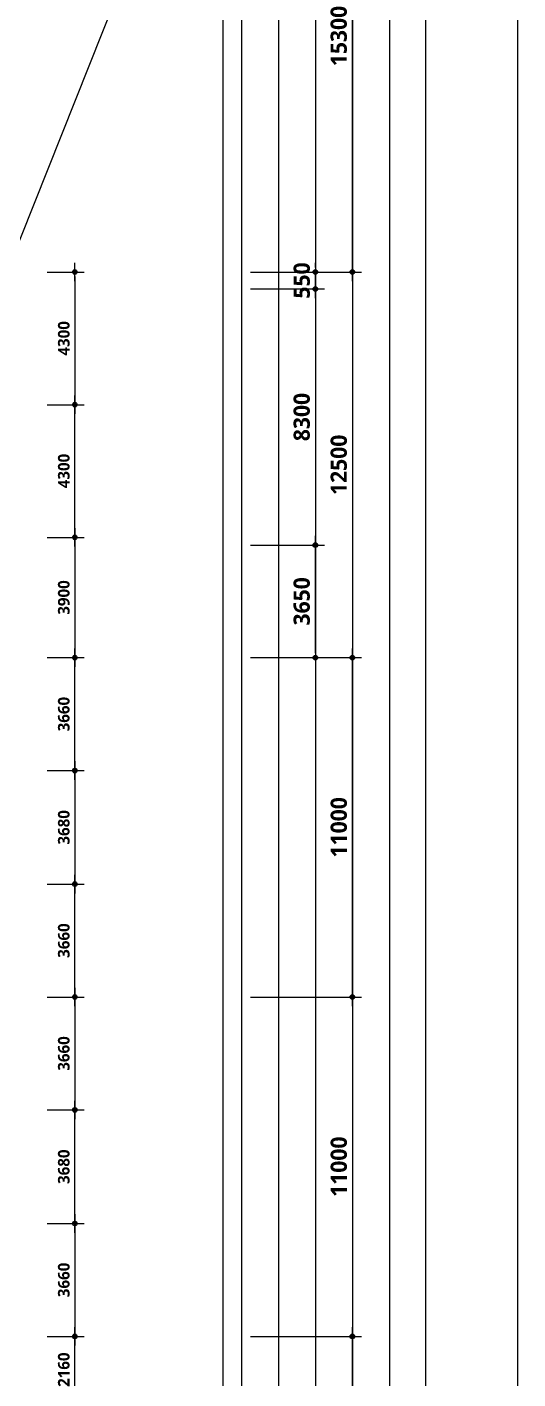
# Model space of a CAD drawing. Header units: millimetres. Extents: x -63924 to 190228206, y 0 to 456875599.
# Drawn here: x 162280 to 178200, y 174470 to 218291 of the extents above; entities that cross this region are included whole.
import ezdxf

# ---------------------------------------------------------------- set-up
doc = ezdxf.new("R2010")
doc.units = ezdxf.units.MM
doc.header["$LTSCALE"] = 150
doc.header["$MEASUREMENT"] = 0
doc.header["$PDSIZE"] = -10
doc.layers.get('0').update_dxf_attribs({"linetype": 'CONTINUOUS'})
doc.layers.get('Defpoints').update_dxf_attribs({"color": 153, "linetype": 'CONTINUOUS'})
doc.layers.add('A-ANNO-DIM', color=4, linetype='CONTINUOUS')
doc.layers.add('A-ST-AXIS-DIM', color=7, linetype='CONTINUOUS')
for name, color, linetype, plot in [('Defpoint', 161, 'CONTINUOUS', False), ('G(그리드1)', 185, 'CONTINUOUS', False), ('G(그리드2)', 235, 'CONTINUOUS', False)]:
    doc.layers.add(name, color=color, linetype=linetype, plot=plot)
doc.styles.add('SH_대대리576', font='')
doc.styles.get('SH_대대리576').set_extended_font_data('NanumGothic', bold=True)
doc.dimstyles.new('SHP 300', dxfattribs={"dimscale": 150, "dimtxt": 3.5, "dimasz": 1, "dimexe": 2, "dimexo": 2, "dimgap": 1, "dimtad": 1, "dimdec": 0, "dimzin": 0, "dimdsep": 46, "dimtxsty": 'SH_대대리576', "dimblk": 'DIMDOT', "dimcen": 0.09, "dimclrt": 3, "dimadec": 0, "dimazin": 1, "dimtfac": 1, "dimtdec": 0, "dimtix": 1, "dimtmove": 2, "dimatfit": 0, "dimldrblk": 'DIMDOT', "dimfxl": 1, "dimtolj": 1, "dimtzin": 0, "dimarcsym": 0})
doc.dimstyles.new('SHP300내부', dxfattribs={"dimscale": 150, "dimtxt": 2.5, "dimasz": 1, "dimexe": 2, "dimexo": 2, "dimgap": 1, "dimtad": 1, "dimdec": 0, "dimzin": 0, "dimdsep": 46, "dimtxsty": 'SH_대대리576', "dimblk": 'DIMDOT', "dimcen": 0.09, "dimclrd": 256, "dimclre": 256, "dimclrt": 3, "dimadec": 0, "dimazin": 1, "dimtfac": 1, "dimtdec": 0, "dimtix": 1, "dimtmove": 2, "dimatfit": 0, "dimldrblk": 'DIMDOT', "dimfxl": 1, "dimtolj": 1, "dimtzin": 0, "dimlwd": -1, "dimlwe": -1, "dimarcsym": 0})

# ---------------------------------------------------------------- blocks, each defined once
blk = doc.blocks.new('DIMDOT')
at = {"color": 0}
blk.add_line((-2, 0), (2, 0), dxfattribs=at)
for radius in [0.5, 0.25]:
    blk.add_circle((0, 0), radius, dxfattribs=at)
blk = doc.blocks.new('*D595')
at = {"layer": 'A-ANNO-DIM', "transparency": 16777216}
for p, q in [((162930, 186850), (164130, 186850)), ((163830, 186700), (163830, 183340)), ((162930, 183190), (164130, 183190))]:
    blk.add_line(p, q, dxfattribs=at)
at = {"layer": 'Defpoints', "color": 0, "transparency": 16777216}
for p in [(162630, 186850), (162630, 183190), (163830, 183190)]:
    blk.add_point(p, dxfattribs=at)
at = {"layer": 'A-ANNO-DIM', "linetype": 'ByBlock', "transparency": 16777216, "xscale": 150, "yscale": 150, "zscale": 150}
for p, rotation in [((163830, 186850), 90), ((163830, 183190), 270)]:
    blk.add_blockref('DIMDOT', p, dxfattribs=dict(at, rotation=rotation))
at = {"layer": 'A-ANNO-DIM', "color": 3, "transparency": 16777216, "insert": (163473, 185020), "char_height": 375, "attachment_point": 5, "rotation": 90, "style": 'SH_대대리576'}
blk.add_mtext('\\A1;3660', dxfattribs=at)
blk = doc.blocks.new('*D596')
at = {"layer": 'A-ANNO-DIM', "transparency": 16777216}
for p, q in [((162930, 183190), (164130, 183190)), ((163830, 179660), (163830, 183040)), ((162930, 179510), (164130, 179510))]:
    blk.add_line(p, q, dxfattribs=at)
at = {"layer": 'Defpoints', "color": 0, "transparency": 16777216}
for p in [(162630, 183190), (163830, 183190), (162630, 179510)]:
    blk.add_point(p, dxfattribs=at)
at = {"layer": 'A-ANNO-DIM', "linetype": 'ByBlock', "transparency": 16777216, "xscale": 150, "yscale": 150, "zscale": 150}
for p, rotation in [((163830, 183190), 90), ((163830, 179510), 270)]:
    blk.add_blockref('DIMDOT', p, dxfattribs=dict(at, rotation=rotation))
at = {"layer": 'A-ANNO-DIM', "color": 3, "transparency": 16777216, "insert": (163473, 181350), "char_height": 375, "attachment_point": 5, "rotation": 90, "style": 'SH_대대리576'}
blk.add_mtext('\\A1;3680', dxfattribs=at)
blk = doc.blocks.new('*D597')
at = {"layer": 'A-ANNO-DIM', "transparency": 16777216}
for p, q in [((162930, 179510), (164130, 179510)), ((163830, 179360), (163830, 176000)), ((162930, 175850), (164130, 175850))]:
    blk.add_line(p, q, dxfattribs=at)
at = {"layer": 'Defpoints', "color": 0, "transparency": 16777216}
for p in [(162630, 179510), (162630, 175850), (163830, 175850)]:
    blk.add_point(p, dxfattribs=at)
at = {"layer": 'A-ANNO-DIM', "linetype": 'ByBlock', "transparency": 16777216, "xscale": 150, "yscale": 150, "zscale": 150}
for p, rotation in [((163830, 179510), 90), ((163830, 175850), 270)]:
    blk.add_blockref('DIMDOT', p, dxfattribs=dict(at, rotation=rotation))
at = {"layer": 'A-ANNO-DIM', "color": 3, "transparency": 16777216, "insert": (163473, 177680), "char_height": 375, "attachment_point": 5, "rotation": 90, "style": 'SH_대대리576'}
blk.add_mtext('\\A1;3660', dxfattribs=at)
blk = doc.blocks.new('*D598')
at = {"layer": 'A-ANNO-DIM', "transparency": 16777216}
for p, q in [((162930, 190510), (164130, 190510)), ((163830, 187000), (163830, 190360)), ((162930, 186850), (164130, 186850))]:
    blk.add_line(p, q, dxfattribs=at)
at = {"layer": 'Defpoints', "color": 0, "transparency": 16777216}
for p in [(162630, 190510), (163830, 190510), (162630, 186850)]:
    blk.add_point(p, dxfattribs=at)
at = {"layer": 'A-ANNO-DIM', "linetype": 'ByBlock', "transparency": 16777216, "xscale": 150, "yscale": 150, "zscale": 150}
for p, rotation in [((163830, 190510), 90), ((163830, 186850), 270)]:
    blk.add_blockref('DIMDOT', p, dxfattribs=dict(at, rotation=rotation))
at = {"layer": 'A-ANNO-DIM', "color": 3, "transparency": 16777216, "insert": (163473, 188680), "char_height": 375, "attachment_point": 5, "rotation": 90, "style": 'SH_대대리576'}
blk.add_mtext('\\A1;3660', dxfattribs=at)
blk = doc.blocks.new('*D599')
at = {"layer": 'A-ANNO-DIM', "transparency": 16777216}
for p, q in [((162930, 194190), (164130, 194190)), ((163830, 194040), (163830, 190660)), ((162930, 190510), (164130, 190510))]:
    blk.add_line(p, q, dxfattribs=at)
at = {"layer": 'Defpoints', "color": 0, "transparency": 16777216}
for p in [(162630, 194190), (162630, 190510), (163830, 190510)]:
    blk.add_point(p, dxfattribs=at)
at = {"layer": 'A-ANNO-DIM', "linetype": 'ByBlock', "transparency": 16777216, "xscale": 150, "yscale": 150, "zscale": 150}
for p, rotation in [((163830, 194190), 90), ((163830, 190510), 270)]:
    blk.add_blockref('DIMDOT', p, dxfattribs=dict(at, rotation=rotation))
at = {"layer": 'A-ANNO-DIM', "color": 3, "transparency": 16777216, "insert": (163473, 192350), "char_height": 375, "attachment_point": 5, "rotation": 90, "style": 'SH_대대리576'}
blk.add_mtext('\\A1;3680', dxfattribs=at)
blk = doc.blocks.new('*D600')
at = {"layer": 'A-ANNO-DIM', "transparency": 16777216}
for p, q in [((162930, 197850), (164130, 197850)), ((163830, 194340), (163830, 197700)), ((162930, 194190), (164130, 194190))]:
    blk.add_line(p, q, dxfattribs=at)
at = {"layer": 'Defpoints', "color": 0, "transparency": 16777216}
for p in [(162630, 197850), (163830, 197850), (162630, 194190)]:
    blk.add_point(p, dxfattribs=at)
at = {"layer": 'A-ANNO-DIM', "linetype": 'ByBlock', "transparency": 16777216, "xscale": 150, "yscale": 150, "zscale": 150}
for p, rotation in [((163830, 197850), 90), ((163830, 194190), 270)]:
    blk.add_blockref('DIMDOT', p, dxfattribs=dict(at, rotation=rotation))
at = {"layer": 'A-ANNO-DIM', "color": 3, "transparency": 16777216, "insert": (163473, 196020), "char_height": 375, "attachment_point": 5, "rotation": 90, "style": 'SH_대대리576'}
blk.add_mtext('\\A1;3660', dxfattribs=at)
blk = doc.blocks.new('*D601')
at = {"layer": 'A-ANNO-DIM', "transparency": 16777216}
for p, q in [((162930, 206050), (164130, 206050)), ((163830, 201900), (163830, 205900)), ((162930, 201750), (164130, 201750))]:
    blk.add_line(p, q, dxfattribs=at)
at = {"layer": 'Defpoints', "color": 0, "transparency": 16777216}
for p in [(162630, 206050), (163830, 206050), (162630, 201750)]:
    blk.add_point(p, dxfattribs=at)
at = {"layer": 'A-ANNO-DIM', "linetype": 'ByBlock', "transparency": 16777216, "xscale": 150, "yscale": 150, "zscale": 150}
for p, rotation in [((163830, 206050), 90), ((163830, 201750), 270)]:
    blk.add_blockref('DIMDOT', p, dxfattribs=dict(at, rotation=rotation))
at = {"layer": 'A-ANNO-DIM', "color": 3, "transparency": 16777216, "insert": (163473, 203900), "char_height": 375, "attachment_point": 5, "rotation": 90, "style": 'SH_대대리576'}
blk.add_mtext('\\A1;4300', dxfattribs=at)
blk = doc.blocks.new('*D602')
at = {"layer": 'A-ANNO-DIM', "transparency": 16777216}
for p, q in [((162930, 201750), (164130, 201750)), ((163830, 201600), (163830, 198000)), ((162930, 197850), (164130, 197850))]:
    blk.add_line(p, q, dxfattribs=at)
at = {"layer": 'Defpoints', "color": 0, "transparency": 16777216}
for p in [(162630, 201750), (162630, 197850), (163830, 197850)]:
    blk.add_point(p, dxfattribs=at)
at = {"layer": 'A-ANNO-DIM', "linetype": 'ByBlock', "transparency": 16777216, "xscale": 150, "yscale": 150, "zscale": 150}
for p, rotation in [((163830, 201750), 90), ((163830, 197850), 270)]:
    blk.add_blockref('DIMDOT', p, dxfattribs=dict(at, rotation=rotation))
at = {"layer": 'A-ANNO-DIM', "color": 3, "transparency": 16777216, "insert": (163473, 199800), "char_height": 375, "attachment_point": 5, "rotation": 90, "style": 'SH_대대리576'}
blk.add_mtext('\\A1;3900', dxfattribs=at)
blk = doc.blocks.new('*D603')
at = {"layer": 'A-ANNO-DIM', "transparency": 16777216}
for p, q in [((162930, 210350), (164130, 210350)), ((163830, 210200), (163830, 206200)), ((162930, 206050), (164130, 206050))]:
    blk.add_line(p, q, dxfattribs=at)
at = {"layer": 'Defpoints', "color": 0, "transparency": 16777216}
for p in [(162630, 210350), (162630, 206050), (163830, 206050)]:
    blk.add_point(p, dxfattribs=at)
at = {"layer": 'A-ANNO-DIM', "linetype": 'ByBlock', "transparency": 16777216, "xscale": 150, "yscale": 150, "zscale": 150}
for p, rotation in [((163830, 210350), 90), ((163830, 206050), 270)]:
    blk.add_blockref('DIMDOT', p, dxfattribs=dict(at, rotation=rotation))
at = {"layer": 'A-ANNO-DIM', "color": 3, "transparency": 16777216, "insert": (163473, 208200), "char_height": 375, "attachment_point": 5, "rotation": 90, "style": 'SH_대대리576'}
blk.add_mtext('\\A1;4300', dxfattribs=at)
blk = doc.blocks.new('*D641')
at = {"layer": 'A-ANNO-DIM', "transparency": 16777216}
blk.add_arc((161630, 164850), 1837, 94.6792, 221.5938, dxfattribs=at)
at = {"layer": 'Defpoints', "color": 0, "transparency": 16777216}
for p in [(161630, 209950), (168630, 172168), (160321, 166139), (144057, 146479), (161630, 146479)]:
    blk.add_point(p, dxfattribs=at)
at = {"layer": 'A-ANNO-DIM', "linetype": 'ByBlock', "transparency": 16777216, "xscale": 150, "yscale": 150, "zscale": 150}
for p, rotation in [((161630, 166687), 2.339595355308727), ((160360, 163522), 313.9334346647092)]:
    blk.add_blockref('DIMDOT', p, dxfattribs=dict(at, rotation=rotation))
at = {"layer": 'A-ANNO-DIM', "color": 3, "transparency": 16777216, "insert": (159587, 165670), "char_height": 375, "attachment_point": 5, "rotation": 68.1365, "style": 'SH_대대리576'}
blk.add_mtext('\\A1;136%%d', dxfattribs=at)
blk = doc.blocks.new('*D663')
at = {"layer": 'A-ST-AXIS-DIM', "color": 0, "lineweight": -2, "transparency": 16777216}
for p, q in [((169530, 175850), (173130, 175850)), ((172830, 165000), (172830, 175700)), ((169530, 164850), (173130, 164850))]:
    blk.add_line(p, q, dxfattribs=at)
at = {"layer": 'Defpoints', "color": 0, "transparency": 16777216}
for p in [(169230, 175850), (172830, 175850), (169230, 164850)]:
    blk.add_point(p, dxfattribs=at)
at = {"layer": 'A-ST-AXIS-DIM', "color": 0, "linetype": 'ByBlock', "lineweight": -2, "transparency": 16777216, "xscale": 150, "yscale": 150, "zscale": 150}
for p, rotation in [((172830, 175850), 90), ((172830, 164850), 270)]:
    blk.add_blockref('DIMDOT', p, dxfattribs=dict(at, rotation=rotation))
at = {"layer": 'A-ST-AXIS-DIM', "color": 3, "transparency": 16777216, "insert": (172392, 170350), "char_height": 525, "attachment_point": 5, "rotation": 90, "style": 'SH_대대리576'}
blk.add_mtext('\\A1;11000', dxfattribs=at)
blk = doc.blocks.new('*D664')
at = {"layer": 'A-ST-AXIS-DIM', "color": 0, "lineweight": -2, "transparency": 16777216}
for p, q in [((169530, 186850), (173130, 186850)), ((172830, 186700), (172830, 176000)), ((169530, 175850), (173130, 175850))]:
    blk.add_line(p, q, dxfattribs=at)
at = {"layer": 'Defpoints', "color": 0, "transparency": 16777216}
for p in [(169230, 186850), (169230, 175850), (172830, 175850)]:
    blk.add_point(p, dxfattribs=at)
at = {"layer": 'A-ST-AXIS-DIM', "color": 0, "linetype": 'ByBlock', "lineweight": -2, "transparency": 16777216, "xscale": 150, "yscale": 150, "zscale": 150}
for p, rotation in [((172830, 186850), 90), ((172830, 175850), 270)]:
    blk.add_blockref('DIMDOT', p, dxfattribs=dict(at, rotation=rotation))
at = {"layer": 'A-ST-AXIS-DIM', "color": 3, "transparency": 16777216, "insert": (172392, 181350), "char_height": 525, "attachment_point": 5, "rotation": 90, "style": 'SH_대대리576'}
blk.add_mtext('\\A1;11000', dxfattribs=at)
blk = doc.blocks.new('*D665')
at = {"layer": 'A-ST-AXIS-DIM', "color": 0, "lineweight": -2, "transparency": 16777216}
for p, q in [((169530, 197850), (173130, 197850)), ((172830, 187000), (172830, 197700)), ((169530, 186850), (173130, 186850))]:
    blk.add_line(p, q, dxfattribs=at)
at = {"layer": 'Defpoints', "color": 0, "transparency": 16777216}
for p in [(169230, 197850), (172830, 197850), (169230, 186850)]:
    blk.add_point(p, dxfattribs=at)
at = {"layer": 'A-ST-AXIS-DIM', "color": 0, "linetype": 'ByBlock', "lineweight": -2, "transparency": 16777216, "xscale": 150, "yscale": 150, "zscale": 150}
for p, rotation in [((172830, 197850), 90), ((172830, 186850), 270)]:
    blk.add_blockref('DIMDOT', p, dxfattribs=dict(at, rotation=rotation))
at = {"layer": 'A-ST-AXIS-DIM', "color": 3, "transparency": 16777216, "insert": (172392, 192350), "char_height": 525, "attachment_point": 5, "rotation": 90, "style": 'SH_대대리576'}
blk.add_mtext('\\A1;11000', dxfattribs=at)
blk = doc.blocks.new('*D666')
at = {"layer": 'A-ST-AXIS-DIM', "color": 0, "lineweight": -2, "transparency": 16777216}
for p, q in [((169530, 210350), (173130, 210350)), ((172830, 210200), (172830, 198000)), ((169530, 197850), (173130, 197850))]:
    blk.add_line(p, q, dxfattribs=at)
at = {"layer": 'Defpoints', "color": 0, "transparency": 16777216}
for p in [(169230, 210350), (169230, 197850), (172830, 197850)]:
    blk.add_point(p, dxfattribs=at)
at = {"layer": 'A-ST-AXIS-DIM', "color": 0, "linetype": 'ByBlock', "lineweight": -2, "transparency": 16777216, "xscale": 150, "yscale": 150, "zscale": 150}
for p, rotation in [((172830, 210350), 90), ((172830, 197850), 270)]:
    blk.add_blockref('DIMDOT', p, dxfattribs=dict(at, rotation=rotation))
at = {"layer": 'A-ST-AXIS-DIM', "color": 3, "transparency": 16777216, "insert": (172391, 204100), "char_height": 525, "attachment_point": 5, "rotation": 90, "style": 'SH_대대리576'}
blk.add_mtext('\\A1;12500', dxfattribs=at)
blk = doc.blocks.new('*D667')
at = {"layer": 'A-ST-AXIS-DIM', "color": 0, "lineweight": -2, "transparency": 16777216}
for p, q in [((169530, 225650), (173130, 225650)), ((172830, 210500), (172830, 225500)), ((169530, 210350), (173130, 210350))]:
    blk.add_line(p, q, dxfattribs=at)
at = {"layer": 'Defpoints', "color": 0, "transparency": 16777216}
for p in [(169230, 225650), (172830, 225650), (169230, 210350)]:
    blk.add_point(p, dxfattribs=at)
at = {"layer": 'A-ST-AXIS-DIM', "color": 0, "linetype": 'ByBlock', "lineweight": -2, "transparency": 16777216, "xscale": 150, "yscale": 150, "zscale": 150}
for p, rotation in [((172830, 225650), 90), ((172830, 210350), 270)]:
    blk.add_blockref('DIMDOT', p, dxfattribs=dict(at, rotation=rotation))
at = {"layer": 'A-ST-AXIS-DIM', "color": 3, "transparency": 16777216, "insert": (172390, 218000), "char_height": 525, "attachment_point": 5, "rotation": 90, "style": 'SH_대대리576'}
blk.add_mtext('\\A1;15300', dxfattribs=at)
blk = doc.blocks.new('*D669')
at = {"layer": 'A-ST-AXIS-DIM', "color": 0, "lineweight": -2, "transparency": 16777216}
for p, q in [((169530, 209800), (171930, 209800)), ((171630, 209650), (171630, 201650)), ((169530, 201500), (171930, 201500))]:
    blk.add_line(p, q, dxfattribs=at)
at = {"layer": 'Defpoints', "color": 0, "transparency": 16777216}
for p in [(169230, 209800), (169230, 201500), (171630, 201500)]:
    blk.add_point(p, dxfattribs=at)
at = {"layer": 'A-ST-AXIS-DIM', "color": 0, "linetype": 'ByBlock', "lineweight": -2, "transparency": 16777216, "xscale": 150, "yscale": 150, "zscale": 150}
for p, rotation in [((171630, 209800), 90), ((171630, 201500), 270)]:
    blk.add_blockref('DIMDOT', p, dxfattribs=dict(at, rotation=rotation))
at = {"layer": 'A-ST-AXIS-DIM', "color": 3, "transparency": 16777216, "insert": (171190, 205650), "char_height": 525, "attachment_point": 5, "rotation": 90, "style": 'SH_대대리576'}
blk.add_mtext('\\A1;8300', dxfattribs=at)
blk = doc.blocks.new('*D670')
at = {"layer": 'A-ST-AXIS-DIM', "color": 0, "lineweight": -2, "transparency": 16777216}
for p, q in [((169530, 201500), (171930, 201500)), ((171630, 198000), (171630, 201350)), ((169530, 197850), (171930, 197850))]:
    blk.add_line(p, q, dxfattribs=at)
at = {"layer": 'Defpoints', "color": 0, "transparency": 16777216}
for p in [(169230, 201500), (171630, 201500), (169230, 197850)]:
    blk.add_point(p, dxfattribs=at)
at = {"layer": 'A-ST-AXIS-DIM', "color": 0, "linetype": 'ByBlock', "lineweight": -2, "transparency": 16777216, "xscale": 150, "yscale": 150, "zscale": 150}
for p, rotation in [((171630, 201500), 90), ((171630, 197850), 270)]:
    blk.add_blockref('DIMDOT', p, dxfattribs=dict(at, rotation=rotation))
at = {"layer": 'A-ST-AXIS-DIM', "color": 3, "transparency": 16777216, "insert": (171190, 199675), "char_height": 525, "attachment_point": 5, "rotation": 90, "style": 'SH_대대리576'}
blk.add_mtext('\\A1;3650', dxfattribs=at)
blk = doc.blocks.new('*D671')
at = {"layer": 'A-ST-AXIS-DIM', "color": 0, "lineweight": -2, "transparency": 16777216}
for p, q in [((169530, 210350), (171930, 210350)), ((171630, 210500), (171630, 210650)), ((171630, 209800), (171630, 210350)), ((169530, 209800), (171930, 209800)), ((171630, 209650), (171630, 209500))]:
    blk.add_line(p, q, dxfattribs=at)
at = {"layer": 'Defpoints', "color": 0, "transparency": 16777216}
for p in [(169230, 210350), (171630, 210350), (169230, 209800)]:
    blk.add_point(p, dxfattribs=at)
at = {"layer": 'A-ST-AXIS-DIM', "color": 0, "linetype": 'ByBlock', "lineweight": -2, "transparency": 16777216, "xscale": 150, "yscale": 150, "zscale": 150}
for p, rotation in [((171630, 210350), 270), ((171630, 209800), 90)]:
    blk.add_blockref('DIMDOT', p, dxfattribs=dict(at, rotation=rotation))
at = {"layer": 'A-ST-AXIS-DIM', "color": 3, "transparency": 16777216, "insert": (171191, 210075), "char_height": 525, "attachment_point": 5, "rotation": 90, "style": 'SH_대대리576'}
blk.add_mtext('\\A1;550', dxfattribs=at)
blk = doc.blocks.new('*D1691')
at = {"layer": 'A-ANNO-DIM', "transparency": 16777216}
for p, q in [((162930, 175850), (164130, 175850)), ((163830, 173840), (163830, 175700)), ((162930, 173690), (164130, 173690))]:
    blk.add_line(p, q, dxfattribs=at)
at = {"layer": 'Defpoints', "color": 0, "transparency": 16777216}
for p in [(162630, 175850), (163830, 175850), (162630, 173690)]:
    blk.add_point(p, dxfattribs=at)
at = {"layer": 'A-ANNO-DIM', "linetype": 'ByBlock', "transparency": 16777216, "xscale": 150, "yscale": 150, "zscale": 150}
for p, rotation in [((163830, 175850), 90), ((163830, 173690), 270)]:
    blk.add_blockref('DIMDOT', p, dxfattribs=dict(at, rotation=rotation))
at = {"layer": 'A-ANNO-DIM', "color": 3, "transparency": 16777216, "insert": (163473, 174770), "char_height": 375, "attachment_point": 5, "rotation": 90, "style": 'SH_대대리576'}
blk.add_mtext('\\A1;2160', dxfattribs=at)

msp = doc.modelspace()

# ---------------------------------------------------------------- linework, layer by layer
at = {"layer": 'Defpoint'}
msp.add_line((178200, 252000), (161630, 210350), dxfattribs=at)
for points in [[(89100, 126000), (178200, 126000), (178200, 252000), (89100, 252000)], [(92100, 249000), (175200, 249000), (175200, 142500), (92100, 142500)]]:
    msp.add_lwpolyline(points, close=True, dxfattribs=at)
at = {"layer": 'G(그리드1)'}
for points in [[(174030, 144550), (95830, 144550), (95830, 245950), (174030, 245950)], [(174030, 144550), (95830, 144550), (95830, 245950), (174030, 245950)], [(172830, 146750), (97030, 146750), (97030, 244750), (172830, 244750)], [(171630, 147950), (98230, 147950), (98230, 243550), (171630, 243550)], [(170430, 149150), (99430, 149150), (99430, 242350), (170430, 242350)], [(169230, 150350), (100630, 150350), (100630, 241150), (169230, 241150)]]:
    msp.add_lwpolyline(points, close=True, dxfattribs=at)
at = {"layer": 'G(그리드2)'}
msp.add_lwpolyline([(168630, 150950), (101230, 150950), (101230, 240550), (168630, 240550)], close=True, dxfattribs=at)
msp.add_lwpolyline([(168630, 150950), (101230, 150950), (101230, 240550), (168630, 240550)], close=True, dxfattribs=at)

# ---------------------------------------------------------------- dimensions: what is measured, and where the dimension line sits
at = {"layer": 'A-ANNO-DIM'}
for base, p1, p2, angle, picture, middle in [((163830, 206050), (162630, 210350), (162630, 206050), 270, '*D603', (163473.1, 208200)), ((163830, 206050), (162630, 201750), (162630, 206050), 90, '*D601', (163473.1, 203900)), ((163830, 197850), (162630, 201750), (162630, 197850), 270, '*D602', (163473.1, 199800)), ((163830, 197850), (162630, 194190), (162630, 197850), 90, '*D600', (163473.1, 196020)), ((163830, 190510), (162630, 194190), (162630, 190510), 270, '*D599', (163473.1, 192350)), ((163830, 190510), (162630, 186850), (162630, 190510), 90, '*D598', (163473.1, 188680)), ((163830, 183190), (162630, 186850), (162630, 183190), 270, '*D595', (163473.1, 185020)), ((163830, 183190), (162630, 179510), (162630, 183190), 90, '*D596', (163473.1, 181350)), ((163830, 175850), (162630, 179510), (162630, 175850), 270, '*D597', (163473.1, 177680)), ((163830, 175850), (162630, 173690), (162630, 175850), 90, '*D1691', (163473.1, 174770))]:
    dim = msp.add_linear_dim(base=base, p1=p1, p2=p2, angle=angle, dimstyle='SHP300내부', override={"dimtxsty": 'SH_대대리576', "dimldrblk": 'DIMDOT'}, dxfattribs=at)
    dim.commit()
    dim.dimension.update_dxf_attribs({"geometry": picture, "text_midpoint": middle})
dim = msp.add_angular_dim_2l(base=(160321.3, 166139.5), line1=((161630, 146478.6), (161630, 209950)), line2=((144057.3, 146478.6, 103000), (168630, 172168.2)), dimstyle='SHP300내부', override={"dimtxsty": 'SH_대대리576', "dimldrblk": 'DIMDOT'}, dxfattribs=at)
dim.commit()
dim.dimension.update_dxf_attribs({"geometry": '*D641', "text_midpoint": (159587.5, 165669.6)})
at = {"layer": 'A-ST-AXIS-DIM'}
for base, p1, p2, angle, picture, middle in [((172830, 225650), (169230, 210350), (169230, 225650), 270, '*D667', (172390.3, 218000)), ((171630, 210350), (169230, 209800), (169230, 210350), 270, '*D671', (171191.4, 210075)), ((172830, 197850), (169230, 210350), (169230, 197850), 90, '*D666', (172390.7, 204100)), ((171630, 201500), (169230, 209800), (169230, 201500), 90, '*D669', (171190.3, 205650)), ((171630, 201500), (169230, 197850), (169230, 201500), 270, '*D670', (171190.3, 199675)), ((172830, 197850), (169230, 186850), (169230, 197850), 270, '*D665', (172392.1, 192350)), ((172830, 175850), (169230, 186850), (169230, 175850), 90, '*D664', (172392.1, 181350)), ((172830, 175850), (169230, 164850), (169230, 175850), 270, '*D663', (172392.1, 170350))]:
    dim = msp.add_linear_dim(base=base, p1=p1, p2=p2, angle=angle, dimstyle='SHP 300', override={"dimtxsty": 'SH_대대리576', "dimldrblk": 'DIMDOT'}, dxfattribs=at)
    dim.commit()
    dim.dimension.update_dxf_attribs({"geometry": picture, "text_midpoint": middle})

doc.saveas('drawing.dxf')
